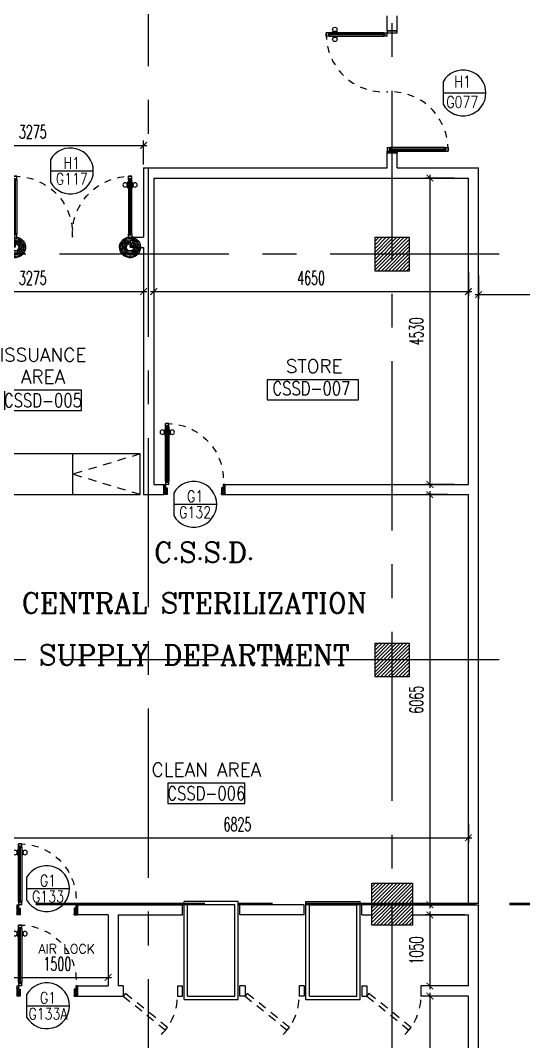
# Model space of a CAD drawing. Extents: x 417866.9 to 417960.2, y 43448 to 43538.2.
# Drawn here: x 417924.44 to 417931.88, y 43492.45 to 43507.55 of the extents above; entities that cross this region are included whole.
import ezdxf
from ezdxf.enums import TextEntityAlignment as Align

# ---------------------------------------------------------------- set-up
doc = ezdxf.new("R2010")
doc.units = 0
doc.header["$MEASUREMENT"] = 0
doc.header["$PDMODE"] = 3
doc.header["$PDSIZE"] = 0.1
for name, pattern in [('CENTERX2', [4, 2.5, -0.5, 0.5, -0.5]), ('HIDDEN', [0.375, 0.25, -0.125]), ('HIDDEN2', [0.1875, 0.125, -0.0625])]:
    doc.linetypes.add(name, pattern=pattern)
doc.layers.get('0').update_dxf_attribs({"linetype": 'CONTINUOUS'})
doc.layers.get('DEFPOINTS').update_dxf_attribs({"linetype": 'CONTINUOUS'})
for name, color, linetype in [('AXES', 11, 'CENTERX2'), ('COL', 2, 'CONTINUOUS'), ('COUNTER', 3, 'CONTINUOUS'), ('DIM', 4, 'CONTINUOUS'), ('DOOR', 4, 'CONTINUOUS'), ('DOOR-CR', 2, 'CONTINUOUS'), ('DOOR-NO', 3, 'CONTINUOUS'), ('EQ', 5, 'CONTINUOUS'), ('HAT', 8, 'CONTINUOUS'), ('RM-BOX', 2, 'CONTINUOUS'), ('RM-NAME', 2, 'CONTINUOUS'), ('RM-NO', 2, 'CONTINUOUS'), ('WALL', 2, 'CONTINUOUS'), ('WIN', 5, 'CONTINUOUS')]:
    doc.layers.add(name, color=color, linetype=linetype)
doc.styles.add('ROMANC', font='romanc', dxfattribs={"height": 0.1})
doc.styles.add('ROMANS', font='ROMANS.shx', dxfattribs={"width": 0.6})
doc.dimstyles.new('STANDARD in', dxfattribs={"dimtxt": 0.2, "dimasz": 0.1, "dimexe": 0.07, "dimexo": 0.05, "dimgap": 0.1, "dimtad": 1, "dimdec": 0, "dimlfac": 1000, "dimzin": 0, "dimdsep": 46, "dimtxsty": 'ROMANS', "dimblk": 'ARCHTICK', "dimcen": 0.05, "dimdle": 0.05, "dimclrd": 4, "dimclre": 4, "dimclrt": 2, "dimadec": 0, "dimazin": 0, "dimtfac": 1, "dimtdec": 0, "dimtmove": 2, "dimatfit": 3, "dimfxl": 0, "dimtolj": 1, "dimtzin": 0, "dimarcsym": 0})
pattern_1 = [(45, (417476.511385, 43455.963322), (-0.0265165043, 0.0265165043), [])]

# ---------------------------------------------------------------- blocks, each defined once
blk = doc.blocks.new('COL50')
at = {"layer": 'COL'}
blk.add_lwpolyline([(-250, 250), (-250, -250), (250, -250), (250, 250)], close=True, dxfattribs=at)
blk = doc.blocks.new('*X89')
at = {"color": 0}
for p, q in [((235129, 41929), (235600, 42401)), ((235129, 41982), (235547, 42401)), ((235129, 42035), (235494, 42401)), ((235129, 42088), (235441, 42401)), ((235129, 42141), (235388, 42401)), ((235129, 42194), (235335, 42401)), ((235129, 42248), (235282, 42401)), ((235129, 42301), (235229, 42401)), ((235129, 42354), (235176, 42401)), ((235153, 41901), (235629, 42376)), ((235206, 41901), (235629, 42323)), ((235259, 41901), (235629, 42270)), ((235312, 41901), (235629, 42217)), ((235365, 41901), (235629, 42164)), ((235418, 41901), (235629, 42111)), ((235471, 41901), (235629, 42058)), ((235525, 41901), (235629, 42005)), ((235578, 41901), (235629, 41952))]:
    blk.add_line(p, q, dxfattribs=at)
blk = doc.blocks.new('DD1')
at = {"layer": 'DOOR-CR'}
blk.add_line((-316, 0), (316, 0), dxfattribs=at)
blk.add_lwpolyline([(-316, -166, 3.820224), (-316, 166)], format="xyb", close=True, dxfattribs=at)
at = {"layer": 'DOOR-NO', "color": 255, "style": 'ROMANS'}
for tag, width, p in [('G', 0.8, (-22, 156)), ('0000', 0.7, (-22, -136))]:
    blk.add_attdef(tag, text='', height=196, dxfattribs=dict(at, width=width)).set_placement(p, align=Align.MIDDLE)
blk = doc.blocks.new('*X88')
at = {"color": 0}
for p, q in [((235129, 47922), (235608, 48401)), ((235129, 47975), (235554, 48401)), ((235129, 48028), (235501, 48401)), ((235129, 48081), (235448, 48401)), ((235129, 48134), (235395, 48401)), ((235129, 48187), (235342, 48401)), ((235129, 48240), (235289, 48401)), ((235129, 48293), (235236, 48401)), ((235129, 48346), (235183, 48401)), ((235161, 47901), (235629, 48369)), ((235214, 47901), (235629, 48316)), ((235267, 47901), (235629, 48263)), ((235320, 47901), (235629, 48210)), ((235373, 47901), (235629, 48157)), ((235426, 47901), (235629, 48104)), ((235479, 47901), (235629, 48051)), ((235532, 47901), (235629, 47998)), ((235585, 47901), (235629, 47945))]:
    blk.add_line(p, q, dxfattribs=at)
blk = doc.blocks.new('RM1')
at = {"layer": 'RM-BOX'}
blk.add_lwpolyline([(570, -200), (-570, -200), (-570, -500), (570, -500)], close=True, dxfattribs=at)
at = {"layer": 'RM-NAME', "style": 'ROMANS'}
for tag, p in [('ROOMNAME1', (0, 324)), ('ROOMNAME2', (0, 0))]:
    blk.add_attdef(tag, text='', height=200, dxfattribs=at).set_placement(p, align=Align.MIDDLE)
at = {"layer": 'RM-NO', "style": 'ROMANS', "width": 0.8}
blk.add_attdef('ROOMNO', text='', height=200, dxfattribs=at).set_placement((0, -350), align=Align.MIDDLE)
blk = doc.blocks.new('A$C272A55A0')
at = {"layer": 'DOOR', "color": 0, "linetype": 'ByBlock'}
for p, q in [((0, 900), (0, 1050)), ((50, 1050), (0, 1050)), ((25, 950), (50, 950)), ((25, 900), (25, 950)), ((50, 950), (50, 1050)), ((1750, 950), (1750, 1050)), ((1750, 1050), (1800, 1050)), ((1775, 950), (1750, 950)), ((1775, 900), (1775, 950)), ((1800, 1050), (1800, 900)), ((0, 900), (25, 900)), ((75, 900), (25, 900)), ((25, 850), (25, 900)), ((42, 850), (25, 850)), ((58, 870), (42, 870)), ((42, 870), (42, 850)), ((58, 850), (58, 870)), ((75, 850), (58, 850)), ((75, 900), (75, 850)), ((1725, 900), (1775, 900)), ((1725, 900), (1725, 850)), ((1725, 850), (1742, 850)), ((1742, 870), (1758, 870)), ((1742, 850), (1742, 870)), ((1758, 870), (1758, 850)), ((1758, 850), (1775, 850)), ((1800, 900), (1775, 900)), ((1775, 850), (1775, 900)), ((1718, 160), (1709, 160)), ((1709, 95), (1709, 160)), ((1725, 173), (1718, 173)), ((1718, 173), (1718, 83)), ((1718, 95), (1718, 160)), ((1775, 173), (1782, 173)), ((1782, 173), (1782, 83)), ((1782, 160), (1791, 160)), ((1782, 95), (1782, 160)), ((1791, 95), (1791, 160)), ((25, 50), (42, 50)), ((25, 50), (25, 0)), ((25, 0), (75, 0)), ((75, 0), (25, 0)), ((42, 50), (42, 30)), ((42, 30), (58, 30)), ((58, 50), (75, 50)), ((58, 50), (58, 30)), ((75, 50), (75, 0)), ((1718, 95), (1709, 95)), ((1725, 83), (1718, 83)), ((1742, 50), (1725, 50)), ((1725, 50), (1725, 0)), ((1775, 0), (1725, 0)), ((1725, 0), (1775, 0)), ((1742, 50), (1742, 30)), ((1758, 30), (1742, 30)), ((1775, 50), (1758, 50)), ((1758, 50), (1758, 30)), ((1775, 83), (1782, 83)), ((1775, 50), (1775, 0)), ((1782, 95), (1791, 95))]:
    blk.add_line(p, q, dxfattribs=at)
at = {"layer": 'DOOR', "color": 9, "linetype": 'ByBlock'}
for p, q in [((50, 1050), (0, 1010)), ((50, 1050), (0, 937)), ((50, 1050), (37, 950)), ((1750, 1050), (1800, 1010)), ((1750, 1050), (1800, 937)), ((1750, 1050), (1763, 950))]:
    blk.add_line(p, q, dxfattribs=at)
at = {"layer": 'DOOR', "linetype": 'ByBlock'}
for p, q in [((25, 850), (25, 50)), ((42, 850), (42, 50)), ((58, 850), (58, 50)), ((75, 50), (75, 850)), ((1725, 50), (1725, 850)), ((1742, 850), (1742, 50)), ((1758, 850), (1758, 50)), ((1775, 850), (1775, 50))]:
    blk.add_line(p, q, dxfattribs=at)
at = {"layer": 'DOOR', "color": 0, "linetype": 'ByBlock'}
for centre in [(1676, 128), (1824, 128)]:
    blk.add_circle(centre, 32.4, dxfattribs=at)
at = {"layer": 'DOOR', "color": 9, "linetype": 'ByBlock'}
for centre, radius, start, end in [((50, 1050), 54.4, 203.2074, 270), ((50, 1050), 74.4, 227.7764, 270), ((50, 1050), 94.4, 238.0182, 270), ((50, 1050), 114, 244.0838, 257.3774), ((50, 1050), 134, 248.1598, 259.28), ((50, 1050), 34.4, 180, 270), ((50, 1050), 14.4, 180, 270), ((1750, 1050), 14.4, 270, 0), ((1750, 1050), 34.4, 270, 0), ((1750, 1050), 54.4, 270, 336.7926), ((1750, 1050), 74.4, 270, 312.2236), ((1750, 1050), 94.4, 270, 301.9818), ((1750, 1050), 114, 282.6226, 295.9162), ((1750, 1050), 134, 280.72, 291.8402), ((50, 1050), 154, 251.1053, 256.2858), ((1750, 1050), 154, 283.7142, 288.8947)]:
    blk.add_arc(centre, radius, start, end, dxfattribs=at)
at = {"layer": 'DOOR', "linetype": 'HIDDEN', "ltscale": 0.5}
for centre, start, end in [((50, 851), 268.3174, 3.2965), ((1750, 851), 176.7035, 271.6826)]:
    blk.add_arc(centre, 851, start, end, dxfattribs=at)
at = {"layer": 'WALL', "linetype": 'ByBlock'}
blk.add_line((1800, 900), (1800, 1050), dxfattribs=at)
blk = doc.blocks.new('DOOR90')
at = {"layer": 'DOOR', "color": 7, "linetype": 'ByBlock'}
for p, q in [((-150, 0), (0, 0)), ((-150, 0), (-150, -25)), ((0, -50), (-114, 0)), ((0, -50), (-40, 0)), ((0, -50), (0, 0)), ((-1000, -25), (-1050, -25)), ((-1050, -75), (-1050, -25)), ((-1050, -25), (-1050, -75)), ((-1000, -75), (-1050, -75)), ((-1000, -42), (-1020, -42)), ((-1020, -42), (-1020, -58)), ((-1000, -58), (-1020, -58)), ((-1000, -25), (-1000, -42)), ((-1000, -58), (-1000, -75)), ((-878, -18), (-968, -18)), ((-968, -25), (-968, -18)), ((-968, -75), (-968, -82)), ((-878, -82), (-968, -82)), ((-955, -9), (-890, -9)), ((-955, -18), (-955, -9)), ((-955, -18), (-890, -18)), ((-955, -82), (-890, -82)), ((-955, -82), (-955, -91)), ((-955, -91), (-890, -91)), ((-890, -18), (-890, -9)), ((-890, -82), (-890, -91)), ((-878, -25), (-878, -18)), ((-878, -75), (-878, -82)), ((-200, -25), (-150, -25)), ((-200, -42), (-200, -25)), ((-180, -42), (-200, -42)), ((-200, -58), (-180, -58)), ((-200, -75), (-200, -58)), ((-150, -75), (-200, -75)), ((-180, -58), (-180, -42)), ((-150, -25), (-100, -25)), ((-150, -75), (-150, -25)), ((-100, -25), (-100, -50)), ((0, -50), (-100, -37)), ((-100, -50), (0, -50)), ((-150, -875), (-100, -875)), ((-150, -900), (-150, -875)), ((-150, -900), (0, -900)), ((0, -900), (-150, -900)), ((0, -850), (-114, -900)), ((-100, -875), (-100, -850)), ((0, -850), (-100, -863)), ((-100, -850), (0, -850)), ((0, -850), (-40, -900)), ((0, -850), (0, -900))]:
    blk.add_line(p, q, dxfattribs=at)
at = {"layer": 'DOOR', "linetype": 'ByBlock'}
for p, q in [((-200, -25), (-1000, -25)), ((-200, -42), (-1000, -42)), ((-200, -58), (-1000, -58)), ((-1000, -75), (-200, -75))]:
    blk.add_line(p, q, dxfattribs=at)
at = {"layer": 'DOOR', "color": 7, "linetype": 'ByBlock'}
for centre in [(-923, 24), (-923, -124)]:
    blk.add_circle(centre, 32.4, dxfattribs=at)
for centre, radius, start, end in [((0, -50), 154, 161.1053, 166.2858), ((0, -50), 94.4, 148.0182, 180), ((0, -50), 134, 158.1598, 169.28), ((0, -50), 114, 154.0838, 167.3774), ((0, -50), 74.4, 137.7764, 180), ((0, -50), 54.4, 113.2074, 180), ((0, -50), 34.4, 90, 180), ((0, -50), 14.4, 90, 180), ((0, -850), 154, 193.7142, 198.8947), ((0, -850), 134, 190.72, 201.8402), ((0, -850), 94.4, 180, 211.9818), ((0, -850), 74.4, 180, 222.2236), ((0, -850), 54.4, 180, 246.7926), ((0, -850), 34.4, 180, 270), ((0, -850), 14.4, 180, 270)]:
    blk.add_arc(centre, radius, start, end, dxfattribs=at)
at = {"layer": 'DOOR', "linetype": 'HIDDEN', "ltscale": 0.5}
blk.add_arc((-222, -50), 828, 178.2701, 275.003, dxfattribs=at)
blk = doc.blocks.new('_ARCHTICK')
at = {"color": 0, "linetype": 'ByBlock', "const_width": 0.15}
blk.add_lwpolyline([(-0.5, -0.5), (0.5, 0.5)], dxfattribs=at)
blk = doc.blocks.new('*D276')
at = {"layer": 'DEFPOINTS', "color": 0}
for p in [(417922.987, 43503.769), (417926.262, 43503.769), (417926.262, 43503.541)]:
    blk.add_point(p, dxfattribs=at)
at = {"layer": 'DIM', "color": 4, "lineweight": -2}
for p, q in [((417922.987, 43503.719), (417922.987, 43503.471)), ((417926.262, 43503.719), (417926.262, 43503.471)), ((417922.937, 43503.541), (417926.312, 43503.541))]:
    blk.add_line(p, q, dxfattribs=at)
at = {"layer": 'DIM', "color": 4, "lineweight": -2, "xscale": 0.1, "yscale": 0.1, "zscale": 0.1, "rotation": 180}
blk.add_blockref('_ARCHTICK', (417922.987, 43503.541), dxfattribs=at)
at = {"layer": 'DIM', "color": 4, "lineweight": -2, "xscale": 0.1, "yscale": 0.1, "zscale": 0.1}
blk.add_blockref('_ARCHTICK', (417926.262, 43503.541), dxfattribs=at)
at = {"layer": 'DIM', "color": 2, "insert": (417924.624, 43503.741), "char_height": 0.2, "attachment_point": 5, "style": 'ROMANS'}
blk.add_mtext('\\A1;3275', dxfattribs=at)
blk = doc.blocks.new('*D278')
at = {"layer": 'DEFPOINTS', "color": 0}
for p in [(417926.412, 43503.871), (417931.062, 43503.871), (417931.062, 43503.541)]:
    blk.add_point(p, dxfattribs=at)
at = {"layer": 'DIM', "color": 4, "lineweight": -2}
for p, q in [((417926.412, 43503.821), (417926.412, 43503.471)), ((417931.062, 43503.821), (417931.062, 43503.471)), ((417926.362, 43503.541), (417931.112, 43503.541))]:
    blk.add_line(p, q, dxfattribs=at)
at = {"layer": 'DIM', "color": 4, "lineweight": -2, "xscale": 0.1, "yscale": 0.1, "zscale": 0.1, "rotation": 180}
blk.add_blockref('_ARCHTICK', (417926.412, 43503.541), dxfattribs=at)
at = {"layer": 'DIM', "color": 4, "lineweight": -2, "xscale": 0.1, "yscale": 0.1, "zscale": 0.1}
blk.add_blockref('_ARCHTICK', (417931.062, 43503.541), dxfattribs=at)
at = {"layer": 'DIM', "color": 2, "insert": (417928.737, 43503.741), "char_height": 0.2, "attachment_point": 5, "style": 'ROMANS'}
blk.add_mtext('\\A1;4650', dxfattribs=at)
blk = doc.blocks.new('*D279')
at = {"layer": 'DEFPOINTS', "color": 0}
for p in [(417930.902, 43505.219), (417930.493, 43500.689), (417930.902, 43500.689)]:
    blk.add_point(p, dxfattribs=at)
at = {"layer": 'DIM', "color": 4, "lineweight": -2}
for p, q in [((417930.493, 43505.269), (417930.493, 43500.639)), ((417930.852, 43505.219), (417930.423, 43505.219)), ((417930.852, 43500.689), (417930.423, 43500.689))]:
    blk.add_line(p, q, dxfattribs=at)
at = {"layer": 'DIM', "color": 4, "lineweight": -2, "xscale": 0.1, "yscale": 0.1, "zscale": 0.1}
for p, rotation in [((417930.493, 43505.219), 90), ((417930.493, 43500.689), 270)]:
    blk.add_blockref('_ARCHTICK', p, dxfattribs=dict(at, rotation=rotation))
at = {"layer": 'DIM', "color": 2, "insert": (417930.293, 43502.954), "char_height": 0.2, "attachment_point": 5, "rotation": 90, "style": 'ROMANS'}
blk.add_mtext('\\A1;4530', dxfattribs=at)
blk = doc.blocks.new('*D280')
at = {"layer": 'DEFPOINTS', "color": 0}
for p in [(417930.803, 43500.539), (417930.493, 43494.474), (417930.803, 43494.474)]:
    blk.add_point(p, dxfattribs=at)
at = {"layer": 'DIM', "color": 4, "lineweight": -2}
for p, q in [((417930.493, 43500.589), (417930.493, 43494.424)), ((417930.753, 43500.539), (417930.423, 43500.539)), ((417930.753, 43494.474), (417930.423, 43494.474))]:
    blk.add_line(p, q, dxfattribs=at)
at = {"layer": 'DIM', "color": 4, "lineweight": -2, "xscale": 0.1, "yscale": 0.1, "zscale": 0.1}
for p, rotation in [((417930.493, 43500.539), 90), ((417930.493, 43494.474), 270)]:
    blk.add_blockref('_ARCHTICK', p, dxfattribs=dict(at, rotation=rotation))
at = {"layer": 'DIM', "color": 2, "insert": (417930.293, 43497.507), "char_height": 0.2, "attachment_point": 5, "rotation": 90, "style": 'ROMANS'}
blk.add_mtext('\\A1;6065', dxfattribs=at)
blk = doc.blocks.new('*D439')
at = {"layer": 'DEFPOINTS', "color": 0}
for p in [(417924.237, 43495.611), (417931.062, 43495.719), (417931.062, 43495.463)]:
    blk.add_point(p, dxfattribs=at)
at = {"layer": 'DIM', "color": 4, "lineweight": -2}
for p, q in [((417931.062, 43495.669), (417931.062, 43495.393)), ((417924.187, 43495.463), (417931.112, 43495.463)), ((417924.237, 43495.561), (417924.237, 43495.393))]:
    blk.add_line(p, q, dxfattribs=at)
at = {"layer": 'DIM', "color": 4, "lineweight": -2, "xscale": 0.1, "yscale": 0.1, "zscale": 0.1, "rotation": 180}
blk.add_blockref('_ARCHTICK', (417924.237, 43495.463), dxfattribs=at)
at = {"layer": 'DIM', "color": 4, "lineweight": -2, "xscale": 0.1, "yscale": 0.1, "zscale": 0.1}
blk.add_blockref('_ARCHTICK', (417931.062, 43495.463), dxfattribs=at)
at = {"layer": 'DIM', "color": 2, "insert": (417927.649, 43495.663), "char_height": 0.2, "attachment_point": 5, "style": 'ROMANS'}
blk.add_mtext('\\A1;6825', dxfattribs=at)
blk = doc.blocks.new('*D282')
at = {"layer": 'DEFPOINTS', "color": 0}
for p in [(417931.062, 43494.324), (417930.493, 43493.274), (417931.062, 43493.274)]:
    blk.add_point(p, dxfattribs=at)
at = {"layer": 'DIM', "color": 4, "lineweight": -2}
for p, q in [((417931.012, 43494.324), (417930.423, 43494.324)), ((417930.493, 43494.374), (417930.493, 43493.224)), ((417931.012, 43493.274), (417930.423, 43493.274))]:
    blk.add_line(p, q, dxfattribs=at)
at = {"layer": 'DIM', "color": 4, "lineweight": -2, "xscale": 0.1, "yscale": 0.1, "zscale": 0.1}
for p, rotation in [((417930.493, 43494.324), 90), ((417930.493, 43493.274), 270)]:
    blk.add_blockref('_ARCHTICK', p, dxfattribs=dict(at, rotation=rotation))
at = {"layer": 'DIM', "color": 2, "insert": (417930.293, 43493.799), "char_height": 0.2, "attachment_point": 5, "rotation": 90, "style": 'ROMANS'}
blk.add_mtext('\\A1;1050', dxfattribs=at)
blk = doc.blocks.new('*D283')
at = {"layer": 'DEFPOINTS', "color": 0}
for p in [(417930.712, 43493.124), (417930.493, 43488.724), (417930.624, 43488.724)]:
    blk.add_point(p, dxfattribs=at)
at = {"layer": 'DIM', "color": 4, "lineweight": -2}
for p, q in [((417930.493, 43493.174), (417930.493, 43488.674)), ((417930.662, 43493.124), (417930.423, 43493.124)), ((417930.574, 43488.724), (417930.423, 43488.724))]:
    blk.add_line(p, q, dxfattribs=at)
at = {"layer": 'DIM', "color": 4, "lineweight": -2, "xscale": 0.1, "yscale": 0.1, "zscale": 0.1}
for p, rotation in [((417930.493, 43493.124), 90), ((417930.493, 43488.724), 270)]:
    blk.add_blockref('_ARCHTICK', p, dxfattribs=dict(at, rotation=rotation))
at = {"layer": 'DIM', "color": 2, "insert": (417930.293, 43490.924), "char_height": 0.2, "attachment_point": 5, "rotation": 90, "style": 'ROMANS'}
blk.add_mtext('\\A1;4400', dxfattribs=at)
blk = doc.blocks.new('*D441')
at = {"layer": 'DEFPOINTS', "color": 0}
for p in [(417924.237, 43493.822), (417925.737, 43493.822), (417925.737, 43493.4)]:
    blk.add_point(p, dxfattribs=at)
at = {"layer": 'DIM', "color": 4, "lineweight": -2}
for p, q in [((417924.237, 43493.772), (417924.237, 43493.33)), ((417925.737, 43493.772), (417925.737, 43493.33)), ((417924.187, 43493.4), (417925.787, 43493.4))]:
    blk.add_line(p, q, dxfattribs=at)
at = {"layer": 'DIM', "color": 4, "lineweight": -2, "xscale": 0.1, "yscale": 0.1, "zscale": 0.1, "rotation": 180}
blk.add_blockref('_ARCHTICK', (417924.237, 43493.4), dxfattribs=at)
at = {"layer": 'DIM', "color": 4, "lineweight": -2, "xscale": 0.1, "yscale": 0.1, "zscale": 0.1}
blk.add_blockref('_ARCHTICK', (417925.737, 43493.4), dxfattribs=at)
at = {"layer": 'DIM', "color": 2, "insert": (417924.987, 43493.6), "char_height": 0.2, "attachment_point": 5, "style": 'ROMANS'}
blk.add_mtext('\\A1;1500', dxfattribs=at)
blk = doc.blocks.new('fe-door')
at = {"layer": 'DOOR', "color": 0, "linetype": 'ByBlock'}
for p, q in [((-900, 1775), (-900, 1725)), ((-900, 1725), (-900, 1775)), ((-850, 1775), (-900, 1775)), ((-850, 1725), (-900, 1725)), ((-870, 1758), (-870, 1742)), ((-850, 1758), (-870, 1758)), ((-850, 1742), (-870, 1742)), ((-850, 1775), (-850, 1758)), ((-850, 1742), (-850, 1725)), ((-818, 1775), (-818, 1782)), ((-728, 1782), (-818, 1782)), ((-818, 1725), (-818, 1718)), ((-728, 1718), (-818, 1718)), ((-805, 1782), (-805, 1791)), ((-805, 1791), (-740, 1791)), ((-805, 1782), (-740, 1782)), ((-805, 1718), (-805, 1709)), ((-805, 1718), (-740, 1718)), ((-805, 1709), (-740, 1709)), ((-740, 1782), (-740, 1791)), ((-740, 1718), (-740, 1709)), ((-728, 1775), (-728, 1782)), ((-728, 1725), (-728, 1718)), ((-50, 1758), (-50, 1775)), ((-50, 1775), (0, 1775)), ((-30, 1758), (-50, 1758)), ((-50, 1725), (-50, 1742)), ((-50, 1742), (-30, 1742)), ((0, 1725), (-50, 1725)), ((-30, 1742), (-30, 1758)), ((150, 1800), (0, 1800)), ((0, 1800), (0, 1775)), ((0, 1725), (0, 1775)), ((0, 1775), (150, 1775)), ((150, 1775), (150, 1800)), ((0, 75), (0, 25)), ((0, 75), (50, 75)), ((0, 0), (0, 25)), ((0, 25), (50, 25)), ((150, 25), (0, 25)), ((0, 0), (150, 0)), ((30, 58), (30, 42)), ((50, 58), (30, 58)), ((30, 42), (50, 42)), ((50, 75), (50, 58)), ((50, 42), (50, 25)), ((150, 25), (150, 0)), ((850, 58), (850, 75)), ((850, 75), (900, 75)), ((850, 58), (870, 58)), ((850, 25), (850, 42)), ((850, 42), (870, 42)), ((850, 25), (900, 25)), ((870, 42), (870, 58)), ((900, 25), (900, 75)), ((900, 75), (900, 25))]:
    blk.add_line(p, q, dxfattribs=at)
at = {"layer": 'DOOR', "linetype": 'ByBlock'}
for p, q in [((-50, 1775), (-850, 1775)), ((-50, 1758), (-850, 1758)), ((-50, 1742), (-850, 1742)), ((-850, 1725), (-50, 1725)), ((850, 75), (50, 75)), ((50, 58), (850, 58)), ((50, 42), (850, 42)), ((50, 25), (850, 25))]:
    blk.add_line(p, q, dxfattribs=at)
at = {"layer": 'DOOR', "color": 0, "linetype": 'ByBlock'}
for centre in [(-773, 1824), (-773, 1676)]:
    blk.add_circle(centre, 32.4, dxfattribs=at)
at = {"layer": 'DOOR', "linetype": 'HIDDEN', "ltscale": 0.5}
for centre, start, end in [((-49, 1750), 178.3174, 273.2965), ((49, 50), 358.3174, 93.2965)]:
    blk.add_arc(centre, 851, start, end, dxfattribs=at)
at = {"layer": 'WALL'}
for p, q in [((0, 1800), (150, 1800)), ((0, 0), (150, 0))]:
    blk.add_line(p, q, dxfattribs=at)
at = {"layer": 'WALL', "linetype": 'ByBlock'}
blk.add_line((0, 1800), (150, 1800), dxfattribs=at)
blk = doc.blocks.new('*D638')
at = {"layer": 'DEFPOINTS', "color": 0}
for p in [(417926.262, 43505.703), (417922.987, 43505.369), (417926.262, 43505.369)]:
    blk.add_point(p, dxfattribs=at)
at = {"layer": 'DIM', "color": 4, "lineweight": -2}
for p, q in [((417922.987, 43505.419), (417922.987, 43505.773)), ((417926.262, 43505.419), (417926.262, 43505.773)), ((417922.937, 43505.703), (417926.312, 43505.703))]:
    blk.add_line(p, q, dxfattribs=at)
at = {"layer": 'DIM', "color": 4, "lineweight": -2, "xscale": 0.1, "yscale": 0.1, "zscale": 0.1, "rotation": 180}
blk.add_blockref('_ARCHTICK', (417922.987, 43505.703), dxfattribs=at)
at = {"layer": 'DIM', "color": 4, "lineweight": -2, "xscale": 0.1, "yscale": 0.1, "zscale": 0.1}
blk.add_blockref('_ARCHTICK', (417926.262, 43505.703), dxfattribs=at)
at = {"layer": 'DIM', "color": 2, "insert": (417924.624, 43505.903), "char_height": 0.2, "attachment_point": 5, "style": 'ROMANS'}
blk.add_mtext('\\A1;3275', dxfattribs=at)
blk = doc.blocks.new('*D645')
at = {"layer": 'DEFPOINTS', "color": 0}
for p in [(417931.212, 43503.827), (417933.287, 43503.827), (417933.287, 43503.497)]:
    blk.add_point(p, dxfattribs=at)
at = {"layer": 'DIM', "color": 4, "lineweight": -2}
for p, q in [((417931.212, 43503.777), (417931.212, 43503.427)), ((417933.287, 43503.777), (417933.287, 43503.427)), ((417931.162, 43503.497), (417933.337, 43503.497))]:
    blk.add_line(p, q, dxfattribs=at)
at = {"layer": 'DIM', "color": 4, "lineweight": -2, "xscale": 0.1, "yscale": 0.1, "zscale": 0.1, "rotation": 180}
blk.add_blockref('_ARCHTICK', (417931.212, 43503.497), dxfattribs=at)
at = {"layer": 'DIM', "color": 4, "lineweight": -2, "xscale": 0.1, "yscale": 0.1, "zscale": 0.1}
blk.add_blockref('_ARCHTICK', (417933.287, 43503.497), dxfattribs=at)
at = {"layer": 'DIM', "color": 2, "insert": (417932.249, 43503.697), "char_height": 0.2, "attachment_point": 5, "style": 'ROMANS'}
blk.add_mtext('\\A1;2075', dxfattribs=at)

msp = doc.modelspace()

# ---------------------------------------------------------------- hatches: boundary and pattern name
at = {"layer": 'HAT'}
h = msp.add_hatch(dxfattribs=at)
h.set_pattern_fill('ANSI31', color=256, scale=0.3, style=0)
h.set_pattern_definition(pattern_1)
h.paths.add_polyline_path([(417929.9366, 43494.4943), (417929.9366, 43494.7943), (417930.2366, 43494.7943), (417930.2366, 43494.4943)])
h.paths.add_polyline_path([(417929.6366, 43494.4943), (417929.6366, 43494.7943), (417929.9366, 43494.7943), (417929.9366, 43494.4943)])
h = msp.add_hatch(dxfattribs=at)
h.set_pattern_fill('ANSI31', color=256, scale=0.3, style=0)
h.set_pattern_definition(pattern_1)
h.paths.add_polyline_path([(417929.9366, 43494.1743), (417929.9366, 43494.4743), (417930.2366, 43494.4743), (417930.2366, 43494.1743)])
h.paths.add_polyline_path([(417929.6366, 43494.1743), (417929.6366, 43494.4743), (417929.9366, 43494.4743), (417929.9366, 43494.1743)])

# ---------------------------------------------------------------- linework, layer by layer
at = {"layer": 'AXES'}
for p, q in [((417929.9366, 43460.01), (417929.9366, 43537.5491)), ((417926.3366, 43466.8743), (417926.3366, 43525.6943)), ((417959.5194, 43504.0943), (417889.6966, 43504.0943)), ((417959.5194, 43498.0943), (417889.6966, 43498.0943)), ((417959.1694, 43494.4943), (417889.6966, 43494.4943)), ((417959.1694, 43494.4743), (417889.6966, 43494.4743))]:
    msp.add_line(p, q, dxfattribs=at)
at = {"layer": 'COL'}
for points in [[(417929.6366, 43494.7943), (417930.2366, 43494.7943), (417930.2366, 43494.4943), (417929.6366, 43494.4943)], [(417929.6366, 43494.4743), (417930.2366, 43494.4743), (417930.2366, 43494.1743), (417929.6366, 43494.1743)]]:
    msp.add_lwpolyline(points, close=True, dxfattribs=at)
at = {"layer": 'COUNTER'}
msp.add_line((417925.2116, 43501.1402), (417925.2116, 43500.5402), dxfattribs=at)
at = {"layer": 'COUNTER', "linetype": 'HIDDEN2'}
for p in [(417926.2116, 43501.1402), (417926.2116, 43500.5402)]:
    msp.add_line(p, (417925.2116, 43500.8402), dxfattribs=at)
at = {"layer": 'COUNTER'}
msp.add_lwpolyline([(417923.0366, 43500.5417), (417926.2116, 43500.5402), (417926.2116, 43501.1402), (417923.0366, 43501.1417)], close=True, dxfattribs=at)
at = {"layer": 'DOOR'}
for p, q in [((417925.993, 43493.1633), (417925.9616, 43493.1243)), ((417927.793, 43493.1633), (417927.7616, 43493.1243)), ((417929.593, 43493.1633), (417929.5616, 43493.1243))]:
    msp.add_line(p, q, dxfattribs=at)
at = {"layer": 'DOOR', "linetype": 'HIDDEN2'}
for p, q in [((417925.9616, 43493.1243), (417926.5845, 43492.6223)), ((417926.6159, 43492.6613), (417925.993, 43493.1633)), ((417927.7616, 43493.1243), (417928.3845, 43492.6223)), ((417928.4159, 43492.6613), (417927.793, 43493.1633)), ((417929.5616, 43493.1243), (417930.1845, 43492.6223)), ((417930.2159, 43492.6613), (417929.593, 43493.1633)), ((417926.5845, 43492.6223), (417926.6159, 43492.6613)), ((417928.3845, 43492.6223), (417928.4159, 43492.6613)), ((417930.1845, 43492.6223), (417930.2159, 43492.6613))]:
    msp.add_line(p, q, dxfattribs=at)
for centre in [(417925.9616, 43493.1243), (417927.7616, 43493.1243), (417929.5616, 43493.1243)]:
    msp.add_arc(centre, 0.8, 314.716, 0.00036, dxfattribs=at)
at = {"layer": 'EQ'}
for p, q in [((417927.6616, 43494.5243), (417926.8616, 43494.5243)), ((417926.8616, 43493.0743), (417926.8616, 43494.5243)), ((417927.6116, 43494.4743), (417926.9116, 43494.4743)), ((417926.9116, 43493.1243), (417926.9116, 43494.4743)), ((417927.6116, 43493.1243), (417927.6116, 43494.4743)), ((417927.6616, 43493.0743), (417927.6616, 43494.5243)), ((417928.6616, 43493.0743), (417928.6616, 43494.5243)), ((417928.6616, 43494.5243), (417929.4616, 43494.5243)), ((417928.7116, 43493.1243), (417928.7116, 43494.4743)), ((417928.7116, 43494.4743), (417929.4116, 43494.4743)), ((417929.4116, 43493.1243), (417929.4116, 43494.4743)), ((417929.4616, 43493.0743), (417929.4616, 43494.5243)), ((417926.8616, 43493.0743), (417927.6616, 43493.0743)), ((417926.9116, 43493.1243), (417927.6116, 43493.1243)), ((417928.6616, 43493.0743), (417929.4616, 43493.0743)), ((417928.7116, 43493.1243), (417929.4116, 43493.1243))]:
    msp.add_line(p, q, dxfattribs=at)
at = {"layer": 'RM-BOX'}
msp.add_lwpolyline([(417929.4393, 43502.238), (417928.0895, 43502.238), (417928.0895, 43501.938), (417929.4393, 43501.938)], close=True, dxfattribs=at)
at = {"layer": 'WALL'}
for p, q in [((417929.8616, 43507.3943), (417929.8616, 43507.6193)), ((417930.0116, 43507.3943), (417930.0116, 43507.6193)), ((417930.0116, 43507.3943), (417929.8616, 43507.3943)), ((417929.8616, 43505.3693), (417929.8616, 43505.5943)), ((417930.0116, 43505.5943), (417929.8616, 43505.5943)), ((417930.0116, 43505.3693), (417930.0116, 43505.5943)), ((417926.2616, 43505.3693), (417929.8616, 43505.3693)), ((417926.2616, 43505.3693), (417926.2616, 43504.3443)), ((417930.0116, 43505.3693), (417931.2116, 43505.3693)), ((417931.2116, 43494.4943), (417931.2116, 43505.3693)), ((417926.4116, 43505.2193), (417931.0616, 43505.2193)), ((417926.4116, 43505.2193), (417926.4116, 43500.6893)), ((417931.0616, 43500.6893), (417931.0616, 43505.2193)), ((417926.1116, 43504.3443), (417926.1116, 43504.1943)), ((417926.1116, 43504.3443), (417926.2616, 43504.3443)), ((417926.1116, 43504.1943), (417926.2616, 43504.1943)), ((417926.2616, 43504.1943), (417926.2616, 43500.5393)), ((417926.4116, 43500.6893), (417926.5613, 43500.6893)), ((417926.5613, 43500.5393), (417926.5613, 43500.6893)), ((417926.5613, 43500.6893), (417926.5613, 43500.5393)), ((417927.4613, 43500.5393), (417927.4613, 43500.6893)), ((417927.4613, 43500.6893), (417931.0616, 43500.6893)), ((417927.4613, 43500.6893), (417927.4613, 43500.5393)), ((417926.2616, 43500.5393), (417926.5613, 43500.5393)), ((417927.4613, 43500.5393), (417931.0616, 43500.5393)), ((417931.0616, 43494.4943), (417931.0616, 43500.5393)), ((417925.2866, 43494.4743), (417926.8366, 43494.4743)), ((417925.2866, 43494.3243), (417925.2866, 43494.4743)), ((417925.2866, 43494.3243), (417925.2866, 43494.4743)), ((417925.2866, 43494.4743), (417925.2866, 43494.3243)), ((417926.8366, 43494.3243), (417926.8366, 43494.4743)), ((417928.6366, 43494.4743), (417927.6866, 43494.4743)), ((417927.6866, 43494.3243), (417927.6866, 43494.4743)), ((417928.6366, 43494.3243), (417928.6366, 43494.4743)), ((417929.4866, 43494.3243), (417929.4866, 43494.4743)), ((417930.2366, 43494.4743), (417931.1866, 43494.4743)), ((417931.2116, 43494.4943), (417931.0616, 43494.4943)), ((417931.0616, 43494.4743), (417931.2116, 43494.4743)), ((417931.2116, 43488.7243), (417931.2116, 43494.4743)), ((417925.7366, 43494.3243), (417925.2866, 43494.3243)), ((417925.7366, 43494.3243), (417925.7366, 43493.2743)), ((417925.8866, 43494.3243), (417925.8866, 43493.2743)), ((417925.8866, 43494.3243), (417926.8366, 43494.3243)), ((417926.4116, 43494.3243), (417926.8366, 43494.3243)), ((417928.6366, 43494.3243), (417927.6866, 43494.3243)), ((417929.4866, 43494.3243), (417929.6366, 43494.3243)), ((417930.2366, 43494.3243), (417931.0616, 43494.3243)), ((417931.0616, 43493.2743), (417931.0616, 43494.3243)), ((417925.2866, 43493.1243), (417925.2866, 43493.2743)), ((417925.2866, 43493.1243), (417925.2866, 43493.2743)), ((417925.2866, 43493.2743), (417925.2866, 43493.1243)), ((417925.2866, 43493.2743), (417925.7366, 43493.2743)), ((417925.9616, 43493.2743), (417925.8866, 43493.2743)), ((417925.9616, 43493.2743), (417925.9616, 43493.1243)), ((417926.7616, 43493.2743), (417926.7616, 43493.1243)), ((417926.7616, 43493.2743), (417926.8366, 43493.2743)), ((417926.8366, 43493.1243), (417926.8366, 43493.2743)), ((417927.6866, 43493.1243), (417927.6866, 43493.2743)), ((417927.7616, 43493.2743), (417927.6866, 43493.2743)), ((417927.7616, 43493.2743), (417927.7616, 43493.1243)), ((417928.6366, 43493.2743), (417928.5616, 43493.2743)), ((417928.5616, 43493.2743), (417928.5616, 43493.1243)), ((417928.6366, 43493.2743), (417928.6366, 43493.1243)), ((417929.4866, 43493.2743), (417929.5616, 43493.2743)), ((417929.4866, 43493.2743), (417929.4866, 43493.1243)), ((417929.5616, 43493.2743), (417929.5616, 43493.1243)), ((417931.0616, 43493.2743), (417930.3616, 43493.2743)), ((417930.3616, 43493.2743), (417930.3616, 43493.1243)), ((417925.2866, 43493.1243), (417925.9616, 43493.1243)), ((417926.7616, 43493.1243), (417926.8366, 43493.1243)), ((417927.7616, 43493.1243), (417927.6866, 43493.1243)), ((417928.6366, 43493.1243), (417928.5616, 43493.1243)), ((417929.4866, 43493.1243), (417929.5616, 43493.1243)), ((417931.0616, 43493.1243), (417930.3616, 43493.1243)), ((417931.0616, 43488.7243), (417931.0616, 43493.1243))]:
    msp.add_line(p, q, dxfattribs=at)

# ---------------------------------------------------------------- block references
at = {"layer": 'COL', "xscale": -0.001000000047497451, "yscale": 0.0009999999892897904, "zscale": 0.001}
for p in [(417929.9366, 43504.0943), (417929.9366, 43498.0943)]:
    msp.add_blockref('COL50', p, dxfattribs=at)
at = {"layer": 'DIM', "xscale": 0.001000000047497451, "yscale": 0.0009999999892897904, "zscale": 0.001}
msp.add_blockref('fe-door', (417929.8616, 43505.5943), dxfattribs=at)
at = {"layer": 'DOOR', "color": 0, "yscale": 0.0009999999892897904, "zscale": 0.001}
for name, p, xscale, rotation in [('A$C272A55A0', (417924.3116, 43505.2455), -0.001000000047497451, 180), ('DOOR90', (417926.5613, 43500.5393), -0.0009999999892897904, 90), ('DOOR90', (417924.3866, 43494.3243), -0.0009999999892897904, 90), ('DOOR90', (417924.3866, 43493.1243), -0.0009999999892897904, 90)]:
    msp.add_blockref(name, p, dxfattribs=dict(at, xscale=xscale, rotation=rotation))
at = {"layer": 'DOOR-NO'}
ref = msp.add_blockref('DD1', (417931.004, 43506.4783), dxfattribs=dict(at, xscale=0.001000000047497451, yscale=0.0009999999892897904, zscale=0.001))
ref.add_attrib('G', 'H1', dxfattribs={"height": 0.17, "style": 'ROMANS', "width": 0.8}).set_placement((417930.9774, 43506.645), align=Align.MIDDLE)
ref.add_attrib('000', 'G077', dxfattribs={"height": 0.17, "style": 'ROMANS', "width": 0.8}).set_placement((417930.9723, 43506.3435), align=Align.MIDDLE)
ref = msp.add_blockref('DD1', (417925.2007, 43505.3253), dxfattribs=dict(at, xscale=0.001000000047497451, yscale=0.0009999999892897904, zscale=0.001))
ref.add_attrib('G', 'H1', dxfattribs={"height": 0.17, "style": 'ROMANS', "width": 0.8}).set_placement((417925.2007, 43505.4432), align=Align.MIDDLE)
ref.add_attrib('000', 'G117', dxfattribs={"height": 0.17, "style": 'ROMANS', "width": 0.8}).set_placement((417925.2007, 43505.2074), align=Align.MIDDLE)
ref = msp.add_blockref('DD1', (417927.0237, 43500.3954), dxfattribs=dict(at, xscale=0.001000000047497451, yscale=0.0009999999892897904, zscale=0.001))
ref.add_attrib('G', 'G1', dxfattribs={"height": 0.17, "style": 'ROMANS', "width": 0.8}).set_placement((417927.0237, 43500.5134), align=Align.MIDDLE)
ref.add_attrib('000', 'G132', dxfattribs={"height": 0.17, "style": 'ROMANS', "width": 0.8}).set_placement((417927.0237, 43500.2776), align=Align.MIDDLE)
ref = msp.add_blockref('DD1', (417924.8491, 43494.7134), dxfattribs=dict(at, xscale=0.001000000047497451, yscale=0.0009999999892897904, zscale=0.001))
ref.add_attrib('G', 'G1', dxfattribs={"height": 0.17, "style": 'ROMANS', "width": 0.8}).set_placement((417924.8491, 43494.8314), align=Align.MIDDLE)
ref.add_attrib('000', 'G133', dxfattribs={"height": 0.17, "style": 'ROMANS', "width": 0.8}).set_placement((417924.8491, 43494.5955), align=Align.MIDDLE)
ref = msp.add_blockref('DD1', (417924.8491, 43492.9805), dxfattribs=dict(at, xscale=0.001000000047497451, yscale=0.0009999999892897904, zscale=0.001))
ref.add_attrib('G', 'G1', dxfattribs={"height": 0.17, "style": 'ROMANS', "width": 0.8}).set_placement((417924.8491, 43493.0984), align=Align.MIDDLE)
ref.add_attrib('000', 'G133A', dxfattribs={"height": 0.17, "style": 'ROMANS', "width": 0.8}).set_placement((417924.8491, 43492.8626), align=Align.MIDDLE)
at = {"layer": 'HAT', "xscale": 0.001000000047497451, "yscale": 0.0009999999892897904, "zscale": 0.001}
for name in ['*X88', '*X89']:
    msp.add_blockref(name, (417694.5581, 43455.9433), dxfattribs=at)
for p, values in [((417924.7744, 43502.2818), {'ROOMNO': 'CSSD-005', 'ROOMNAME2': 'AREA', 'ROOMNAME1': 'ISSUANCE'}), ((417927.1892, 43496.4725), {'ROOMNO': 'CSSD-006', 'ROOMNAME2': 'CLEAN AREA'})]:
    msp.add_blockref('RM1', p, dxfattribs=at).add_auto_attribs(values)

# ---------------------------------------------------------------- texts
at = {"layer": 'RM-NAME', "color": 2, "style": 'ROMANC'}
for s, p in [('C.S.S.D.', (417927.1538, 43499.6843)), ('CENTRAL STERILIZATION', (417927.0099, 43498.9382)), ('SUPPLY DEPARTMENT', (417927.0099, 43498.1664))]:
    msp.add_text(s, height=0.3, dxfattribs=at).set_placement(p, align=Align.MIDDLE)
at = {"layer": 'RM-NAME', "style": 'ROMANS'}
msp.add_attdef('STORE', text='', height=0.2, dxfattribs=at).set_placement((417928.7839, 43502.438), align=Align.MIDDLE)
at = {"layer": 'RM-NO', "style": 'ROMANS', "width": 0.8}
msp.add_attdef('CSSD-007', text='', height=0.2, dxfattribs=at).set_placement((417928.742, 43502.1103), align=Align.MIDDLE)
at = {"layer": 'WIN', "style": 'ROMANC'}
msp.add_text('AIR LOCK', height=0.135, dxfattribs=at).set_placement((417925.1252, 43493.823), align=Align.MIDDLE)

# ---------------------------------------------------------------- dimensions: what is measured, and where the dimension line sits
at = {"layer": 'DIM'}
for base, p1, p2, picture, middle in [((417926.2616, 43505.7027), (417922.9866, 43505.3693), (417926.2616, 43505.3693), '*D638', (417924.6241, 43505.9027)), ((417926.2616, 43503.5412), (417922.9866, 43503.7693), (417926.2616, 43503.7693), '*D276', (417924.6241, 43503.7412)), ((417931.0616, 43503.5412), (417926.4116, 43503.8711), (417931.0616, 43503.8711), '*D278', (417928.7366, 43503.7412)), ((417933.2866, 43503.4974), (417931.2116, 43503.8274), (417933.2866, 43503.8274), '*D645', (417932.2491, 43503.6974)), ((417931.0616, 43495.4631), (417924.2366, 43495.611), (417931.0616, 43495.7194), '*D439', (417927.6491, 43495.6631)), ((417925.7366, 43493.3997), (417924.2366, 43493.8221), (417925.7366, 43493.8221), '*D441', (417924.9866, 43493.5997))]:
    dim = msp.add_linear_dim(base=base, p1=p1, p2=p2, dimstyle='STANDARD in', dxfattribs=at)
    dim.commit()
    dim.dimension.update_dxf_attribs({"geometry": picture, "text_midpoint": middle})
for base, p1, p2, picture, middle in [((417930.4933, 43500.6893), (417930.9024, 43505.2193), (417930.9024, 43500.6893), '*D279', (417930.2933, 43502.9543)), ((417930.4933, 43494.4743), (417930.8027, 43500.5393), (417930.8027, 43494.4743), '*D280', (417930.2933, 43497.5068)), ((417930.4933, 43493.2743), (417931.0616, 43494.3243), (417931.0616, 43493.2743), '*D282', (417930.2933, 43493.7993)), ((417930.4933, 43488.7243), (417930.7116, 43493.1243), (417930.6241, 43488.7243), '*D283', (417930.2933, 43490.9243))]:
    dim = msp.add_linear_dim(base=base, p1=p1, p2=p2, angle=90, dimstyle='STANDARD in', dxfattribs=at)
    dim.commit()
    dim.dimension.update_dxf_attribs({"geometry": picture, "text_midpoint": middle})

doc.saveas('drawing.dxf')
